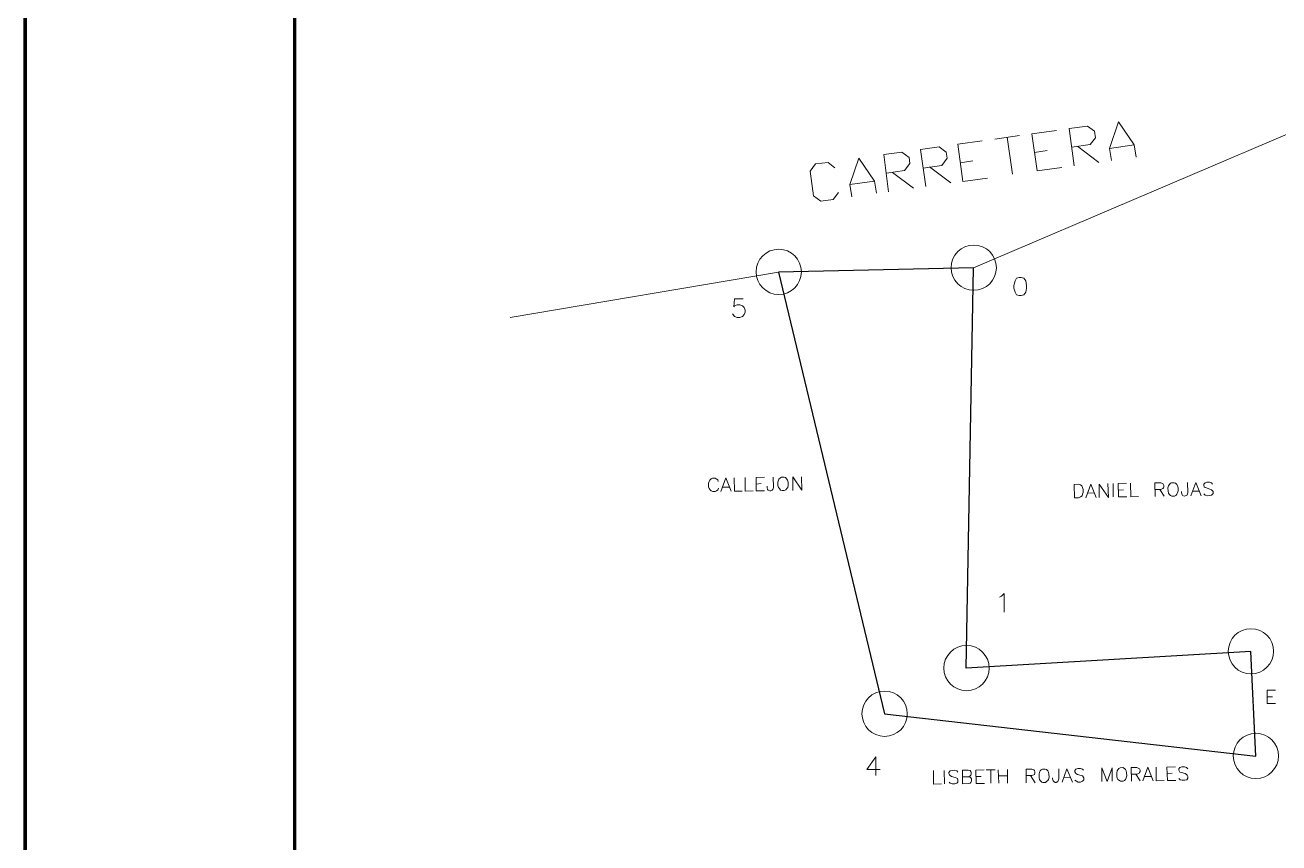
# Model space of a CAD drawing. Header units: millimetres. Extents: x 2424 to 2511, y 1858 to 1990.
# Drawn here: x 2424.3 to 2480.1, y 1924.4 to 1960.8 of the extents above; entities that cross this region are included whole.
import ezdxf

# ---------------------------------------------------------------- set-up
doc = ezdxf.new("R2010")
doc.units = ezdxf.units.MM
for name, color, linetype in [('PDF_0', 7, 'Continuous'), ('PDF_CVL_CUADCON_TIT', 7, 'Continuous'), ('PDF_CVL_CUADCON_TX', 7, 'Continuous'), ('PDF_CVL_PUNTO_NUM', 7, 'Continuous')]:
    doc.layers.add(name, color=color, linetype=linetype)

msp = doc.modelspace()

# ---------------------------------------------------------------- linework, layer by layer
at = {"layer": 'PDF_0', "lineweight": 70}
for points in [[(2424.279, 1858.381), (2424.279, 1990.335), (2510.656, 1990.335), (2510.656, 1858.381), (2424.279, 1858.381), (2510.656, 1858.381), (2510.656, 1990.335), (2424.279, 1990.335)], [(2436.275, 1986.337), (2436.275, 1862.38), (2506.658, 1862.38), (2506.658, 1986.337)]]:
    msp.add_lwpolyline(points, close=True, dxfattribs=at)
at = {"layer": 'PDF_CVL_CUADCON_TIT', "lineweight": 9}
for points in [[(2466.485, 1949.96), (2490.29, 1960.109)], [(2470.958, 1954.5), (2470.738, 1956.161), (2471.551, 1956.262), (2471.873, 1956.042), (2471.907, 1955.754), (2471.67, 1955.449), (2470.856, 1955.331)], [(2472.618, 1954.738), (2472.534, 1955.28), (2472.94, 1956.466), (2473.635, 1955.432), (2473.72, 1954.89)], [(2467.112, 1953.958), (2466.011, 1953.806), (2465.79, 1955.466), (2466.875, 1955.619)], [(2467.434, 1955.686), (2468.535, 1955.856)], [(2467.976, 1955.771), (2468.213, 1954.128)], [(2470.416, 1954.433), (2469.315, 1954.28), (2469.077, 1955.924), (2470.179, 1956.076)], [(2462.707, 1953.348), (2462.486, 1955.009), (2463.3, 1955.11), (2463.622, 1954.873), (2463.655, 1954.602), (2463.418, 1954.297), (2462.605, 1954.178)], [(2464.367, 1953.585), (2464.13, 1955.229), (2464.96, 1955.348), (2465.265, 1955.11), (2465.316, 1954.839), (2465.079, 1954.517), (2464.248, 1954.399)], [(2469.196, 1955.093), (2469.755, 1955.178)], [(2471.127, 1955.364), (2472.059, 1954.653)], [(2472.534, 1955.28), (2473.635, 1955.432)], [(2460.47, 1953.314), (2460.233, 1953.009), (2459.691, 1952.925), (2459.369, 1953.162), (2459.216, 1954.263), (2459.454, 1954.585), (2460.013, 1954.653), (2460.318, 1954.416)], [(2461.063, 1953.128), (2460.978, 1953.67), (2461.385, 1954.839), (2462.08, 1953.823), (2462.164, 1953.28)], [(2465.892, 1954.636), (2466.451, 1954.721)], [(2462.876, 1954.212), (2463.808, 1953.501)], [(2464.52, 1954.45), (2465.468, 1953.738)], [(2460.978, 1953.67), (2462.08, 1953.823)], [(2445.865, 1947.757), (2457.81, 1949.773), (2462.52, 1930.102), (2479.04, 1928.221), (2478.82, 1932.881), (2466.163, 1932.135)]]:
    msp.add_lwpolyline(points, dxfattribs=at)
at = {"layer": 'PDF_CVL_CUADCON_TIT', "lineweight": 30}
msp.add_lwpolyline([(2466.485, 1949.96), (2457.81, 1949.773), (2462.52, 1930.102), (2479.04, 1928.221), (2478.82, 1932.881), (2466.163, 1932.135)], close=True, dxfattribs=at)
msp.add_lwpolyline([(2466.163, 1932.135), (2466.485, 1949.96)], dxfattribs=at)
at = {"layer": 'PDF_CVL_CUADCON_TIT', "lineweight": 20}
for centre in [(2457.818, 1949.782), (2466.493, 1949.968), (2478.828, 1932.889), (2466.172, 1932.144), (2462.529, 1930.11), (2479.048, 1928.23)]:
    msp.add_circle(centre, 1.008, dxfattribs=at)
at = {"layer": 'PDF_CVL_CUADCON_TX', "lineweight": 9}
for points in [[(2455.116, 1940.454), (2455.099, 1940.522), (2455.031, 1940.573), (2454.98, 1940.59), (2454.862, 1940.59), (2454.811, 1940.573), (2454.743, 1940.505), (2454.726, 1940.454), (2454.692, 1940.37), (2454.692, 1940.217), (2454.726, 1940.132), (2454.76, 1940.082), (2454.811, 1940.031), (2454.879, 1939.997), (2454.98, 1939.997), (2455.048, 1940.031), (2455.099, 1940.082), (2455.133, 1940.149)], [(2455.235, 1939.997), (2455.455, 1940.607), (2455.692, 1940.014)], [(2455.828, 1940.607), (2455.845, 1940.014), (2456.183, 1940.014)], [(2456.319, 1940.624), (2456.319, 1940.014), (2456.675, 1940.031)], [(2457.183, 1940.031), (2456.81, 1940.031), (2456.81, 1940.624), (2457.183, 1940.641)], [(2457.573, 1940.641), (2457.59, 1940.183), (2457.556, 1940.099), (2457.522, 1940.065), (2457.471, 1940.031), (2457.42, 1940.031), (2457.353, 1940.065), (2457.319, 1940.099), (2457.302, 1940.183), (2457.302, 1940.234)], [(2458.437, 1940.048), (2458.437, 1940.658), (2458.844, 1940.065), (2458.827, 1940.658)], [(2455.319, 1940.2), (2455.607, 1940.2)], [(2456.81, 1940.336), (2457.031, 1940.353)], [(2471.483, 1939.726), (2471.704, 1940.336), (2471.941, 1939.743)], [(2472.076, 1939.743), (2472.076, 1940.336), (2472.483, 1939.743), (2472.466, 1940.353)], [(2472.703, 1940.353), (2472.703, 1939.76)], [(2473.313, 1939.76), (2472.94, 1939.76), (2472.923, 1940.353), (2473.296, 1940.37)], [(2472.94, 1940.065), (2473.161, 1940.082)], [(2473.466, 1940.37), (2473.483, 1939.76), (2473.821, 1939.777)], [(2474.567, 1939.777), (2474.55, 1940.387), (2474.821, 1940.387), (2474.906, 1940.353), (2474.923, 1940.336), (2474.957, 1940.268), (2474.957, 1940.217), (2474.94, 1940.166), (2474.906, 1940.132), (2474.821, 1940.099), (2474.567, 1940.099)], [(2474.77, 1940.099), (2474.974, 1939.794)], [(2476.007, 1940.404), (2476.024, 1939.946), (2475.99, 1939.861), (2475.973, 1939.827), (2475.905, 1939.811), (2475.855, 1939.794), (2475.787, 1939.827), (2475.77, 1939.861), (2475.736, 1939.946), (2475.736, 1939.997)], [(2476.16, 1939.811), (2476.38, 1940.404), (2476.617, 1939.811)], [(2476.244, 1940.014), (2476.532, 1940.014)], [(2477.125, 1940.336), (2477.075, 1940.387), (2476.99, 1940.42), (2476.871, 1940.42), (2476.787, 1940.387), (2476.736, 1940.336), (2476.736, 1940.268), (2476.753, 1940.217), (2476.787, 1940.183), (2476.854, 1940.166), (2477.024, 1940.099), (2477.075, 1940.082), (2477.108, 1940.048), (2477.142, 1939.997), (2477.142, 1939.912), (2477.075, 1939.844), (2476.99, 1939.827), (2476.888, 1939.811), (2476.787, 1939.844), (2476.736, 1939.895)], [(2471.568, 1939.929), (2471.856, 1939.946)], [(2479.921, 1930.559), (2479.548, 1930.559), (2479.548, 1931.153), (2479.921, 1931.153)], [(2479.548, 1930.864), (2479.785, 1930.864)], [(2472.195, 1927.086), (2472.195, 1927.696), (2472.432, 1927.086), (2472.652, 1927.696), (2472.652, 1927.103)], [(2473.516, 1927.103), (2473.5, 1927.713), (2473.754, 1927.713), (2473.838, 1927.679), (2473.872, 1927.662), (2473.906, 1927.594), (2473.906, 1927.544), (2473.872, 1927.493), (2473.855, 1927.459), (2473.771, 1927.425), (2473.5, 1927.425)], [(2474.025, 1927.12), (2474.245, 1927.73), (2474.482, 1927.12)], [(2474.618, 1927.73), (2474.618, 1927.12), (2474.974, 1927.137)], [(2475.482, 1927.137), (2475.109, 1927.137), (2475.092, 1927.73), (2475.465, 1927.747)], [(2476.024, 1927.662), (2475.956, 1927.713), (2475.872, 1927.747), (2475.753, 1927.747), (2475.668, 1927.713), (2475.617, 1927.662), (2475.617, 1927.594), (2475.651, 1927.544), (2475.668, 1927.51), (2475.736, 1927.493), (2475.905, 1927.442), (2475.956, 1927.408), (2475.99, 1927.374), (2476.024, 1927.323), (2476.024, 1927.239), (2475.973, 1927.171), (2475.889, 1927.154), (2475.77, 1927.154), (2475.685, 1927.171), (2475.617, 1927.222)], [(2464.706, 1927.577), (2464.706, 1926.968), (2465.062, 1926.984)], [(2465.18, 1927.577), (2465.197, 1926.984)], [(2465.79, 1927.51), (2465.739, 1927.561), (2465.638, 1927.594), (2465.536, 1927.577), (2465.451, 1927.561), (2465.384, 1927.493), (2465.384, 1927.442), (2465.418, 1927.391), (2465.451, 1927.357), (2465.502, 1927.323), (2465.672, 1927.272), (2465.739, 1927.239), (2465.773, 1927.222), (2465.79, 1927.154), (2465.79, 1927.069), (2465.739, 1927.018), (2465.655, 1926.984), (2465.536, 1926.984), (2465.451, 1927.018), (2465.401, 1927.069)], [(2466.248, 1927.306), (2466.333, 1927.289), (2466.366, 1927.256), (2466.4, 1927.205), (2466.4, 1927.12), (2466.366, 1927.052), (2466.333, 1927.018), (2466.248, 1927.001), (2465.994, 1926.984), (2465.994, 1927.594), (2466.248, 1927.594), (2466.333, 1927.577), (2466.366, 1927.544), (2466.383, 1927.493), (2466.383, 1927.425), (2466.366, 1927.374), (2466.333, 1927.34), (2466.248, 1927.306), (2465.994, 1927.306)], [(2466.976, 1927.001), (2466.604, 1927.001), (2466.587, 1927.594), (2466.959, 1927.611)], [(2466.587, 1927.323), (2466.824, 1927.323)], [(2467.044, 1927.611), (2467.451, 1927.611)], [(2467.247, 1927.611), (2467.247, 1927.018)], [(2467.586, 1927.611), (2467.603, 1927.018)], [(2467.586, 1927.34), (2467.993, 1927.34)], [(2467.993, 1927.628), (2467.993, 1927.018)], [(2468.823, 1927.035), (2468.823, 1927.645), (2469.077, 1927.645), (2469.162, 1927.611), (2469.196, 1927.577), (2469.213, 1927.527), (2469.213, 1927.476), (2469.196, 1927.408), (2469.162, 1927.391), (2469.077, 1927.357), (2468.823, 1927.357)], [(2469.026, 1927.357), (2469.23, 1927.035)], [(2470.28, 1927.662), (2470.28, 1927.205), (2470.246, 1927.12), (2470.229, 1927.086), (2470.162, 1927.052), (2470.111, 1927.052), (2470.06, 1927.086), (2470.026, 1927.12), (2469.992, 1927.205), (2469.992, 1927.256)], [(2470.433, 1927.069), (2470.636, 1927.662), (2470.89, 1927.069)], [(2470.501, 1927.256), (2470.789, 1927.272)], [(2471.382, 1927.594), (2471.331, 1927.645), (2471.246, 1927.679), (2471.127, 1927.679), (2471.043, 1927.645), (2470.992, 1927.577), (2470.992, 1927.527), (2471.026, 1927.476), (2471.043, 1927.442), (2471.111, 1927.408), (2471.28, 1927.357), (2471.331, 1927.34), (2471.365, 1927.306), (2471.399, 1927.256), (2471.399, 1927.171), (2471.331, 1927.103), (2471.246, 1927.069), (2471.144, 1927.069), (2471.06, 1927.103), (2470.992, 1927.154)], [(2473.703, 1927.425), (2473.906, 1927.12)], [(2474.109, 1927.323), (2474.398, 1927.323)], [(2475.109, 1927.442), (2475.329, 1927.459)]]:
    msp.add_lwpolyline(points, dxfattribs=at)
for points in [[(2457.946, 1940.641), (2457.895, 1940.607), (2457.827, 1940.556), (2457.81, 1940.505), (2457.776, 1940.42), (2457.776, 1940.268), (2457.81, 1940.183), (2457.844, 1940.132), (2457.895, 1940.065), (2457.963, 1940.048), (2458.064, 1940.048), (2458.132, 1940.082), (2458.183, 1940.132), (2458.217, 1940.183), (2458.234, 1940.285), (2458.234, 1940.42), (2458.2, 1940.505), (2458.183, 1940.556), (2458.115, 1940.624), (2458.064, 1940.641)], [(2470.975, 1939.726), (2470.958, 1940.319), (2471.161, 1940.336), (2471.246, 1940.302), (2471.297, 1940.251), (2471.331, 1940.183), (2471.365, 1940.099), (2471.365, 1939.963), (2471.331, 1939.878), (2471.314, 1939.811), (2471.246, 1939.76), (2471.161, 1939.726)], [(2475.296, 1940.387), (2475.245, 1940.37), (2475.194, 1940.302), (2475.16, 1940.251), (2475.126, 1940.166), (2475.143, 1940.014), (2475.16, 1939.929), (2475.194, 1939.878), (2475.245, 1939.827), (2475.312, 1939.794), (2475.431, 1939.794), (2475.482, 1939.827), (2475.533, 1939.878), (2475.567, 1939.946), (2475.584, 1940.031), (2475.584, 1940.166), (2475.567, 1940.251), (2475.533, 1940.319), (2475.465, 1940.37), (2475.414, 1940.387)], [(2473.008, 1927.696), (2472.957, 1927.679), (2472.907, 1927.611), (2472.873, 1927.561), (2472.856, 1927.476), (2472.856, 1927.323), (2472.873, 1927.239), (2472.907, 1927.188), (2472.974, 1927.137), (2473.025, 1927.103), (2473.144, 1927.103), (2473.195, 1927.137), (2473.245, 1927.188), (2473.279, 1927.256), (2473.313, 1927.34), (2473.296, 1927.476), (2473.279, 1927.561), (2473.245, 1927.628), (2473.195, 1927.679), (2473.127, 1927.713)], [(2469.552, 1927.645), (2469.501, 1927.611), (2469.45, 1927.561), (2469.416, 1927.51), (2469.399, 1927.425), (2469.399, 1927.272), (2469.416, 1927.188), (2469.45, 1927.137), (2469.518, 1927.069), (2469.569, 1927.052), (2469.687, 1927.052), (2469.738, 1927.086), (2469.789, 1927.137), (2469.823, 1927.188), (2469.857, 1927.289), (2469.84, 1927.425), (2469.823, 1927.51), (2469.789, 1927.561), (2469.738, 1927.628), (2469.67, 1927.645)]]:
    msp.add_lwpolyline(points, close=True, dxfattribs=at)
at = {"layer": 'PDF_CVL_PUNTO_NUM', "lineweight": 20}
msp.add_lwpolyline([(2468.518, 1949.536), (2468.4, 1949.502), (2468.332, 1949.384), (2468.281, 1949.18), (2468.281, 1949.062), (2468.332, 1948.875), (2468.4, 1948.757), (2468.518, 1948.723), (2468.603, 1948.723), (2468.722, 1948.757), (2468.806, 1948.875), (2468.84, 1949.062), (2468.84, 1949.18), (2468.806, 1949.384), (2468.722, 1949.502), (2468.603, 1949.536)], close=True, dxfattribs=at)
for points in [[(2456.234, 1948.587), (2455.845, 1948.587), (2455.811, 1948.231), (2455.845, 1948.265), (2455.963, 1948.316), (2456.082, 1948.316), (2456.2, 1948.265), (2456.285, 1948.197), (2456.319, 1948.079), (2456.319, 1947.994), (2456.285, 1947.876), (2456.2, 1947.791), (2456.082, 1947.757), (2455.963, 1947.757), (2455.845, 1947.791), (2455.811, 1947.842), (2455.76, 1947.909)], [(2467.637, 1935.304), (2467.722, 1935.338), (2467.84, 1935.456), (2467.84, 1934.626)], [(2462.131, 1927.357), (2462.131, 1928.187), (2461.741, 1927.628), (2462.334, 1927.628)]]:
    msp.add_lwpolyline(points, dxfattribs=at)

doc.saveas('drawing.dxf')
